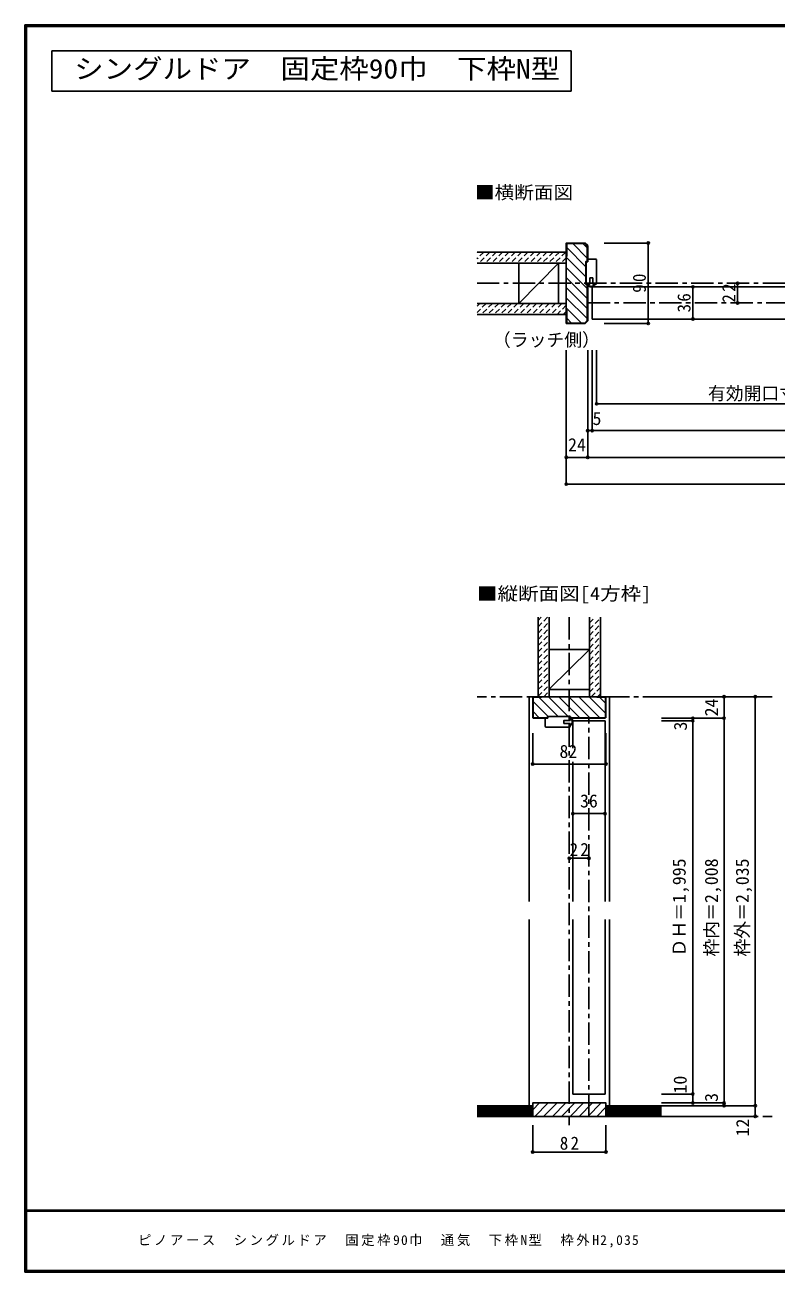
# Model space of a CAD drawing. Units: millimetres at full size, sheet at 1:5. Extents: x -973 to 977, y -718 to 696.
# Drawn here: x -973 to -132, y -701 to 696 of the extents above; entities that cross this region are included whole.
import ezdxf
from ezdxf.enums import TextEntityAlignment as Align

# ---------------------------------------------------------------- set-up
doc = ezdxf.new("R2010")
doc.units = ezdxf.units.MM
doc.header["$LTSCALE"] = 5
doc.header["$PDMODE"] = 32
doc.header["$PDSIZE"] = 2.5
doc.linetypes.add('CHAIN1', pattern=[8, 5, -1, 1, -1])
doc.linetypes.add('DASHED1', pattern=[1.8, 1.2, -0.6])
for name, color, linetype in [('0-0_補助線', 3, 'Continuous'), ('0-1_通り芯', 4, 'CHAIN1'), ('0-3_仕上げ', 2, 'Continuous'), ('0-4_枠', 4, 'Continuous'), ('0-6_扉', 6, 'Continuous'), ('0-A_文字', 3, 'Continuous'), ('0-B_寸法', 7, 'Continuous'), ('0-C_ハッチ', 4, 'DASHED1'), ('F-1_枠', 6, 'Continuous'), ('F-A_文字', 7, 'Continuous')]:
    doc.layers.add(name, color=color, linetype=linetype)
doc.styles.add('ＭＳ ゴシック', font='')
doc.styles.get('ＭＳ ゴシック').set_extended_font_data('MS Gothic')

# ---------------------------------------------------------------- blocks, each defined once
blk = doc.blocks.new('11')
at = {"layer": '0-0_補助線', "color": 7}
for p, q in [((-16.914, -5.816), (-16.914, 3.184)), ((-13.914, 3.184), (-16.914, 3.184)), ((11.086, 4.984), (11.086, 0.684)), ((-15.914, -6.816), (10.086, -6.816)), ((4.086, -2.716), (11.086, -2.716)), ((11.086, -5.816), (11.086, -2.716))]:
    blk.add_line(p, q, dxfattribs=at)
for points in [[(11.086, 4.984), (-13.914, 4.984), (-13.914, 3.184)], [(4.086, -2.716), (4.086, 0.684), (11.086, 0.684)]]:
    blk.add_lwpolyline(points, dxfattribs=at)
for centre, radius, start, end in [((9.605, -0.78), 4.487, 289.27145, 70.72856), ((9.605, -0.78), 3.887, 292.39487, 67.60513), ((-15.914, -5.816), 1, 180, 270), ((10.086, -5.816), 1, 270, 0)]:
    blk.add_arc(centre, radius, start, end, dxfattribs=at)
blk = doc.blocks.new('13')
at = {"layer": '0-0_補助線', "color": 7}
for p, q in [((-3.184, 13.914), (-3.184, 16.914)), ((5.816, 16.914), (-3.184, 16.914)), ((6.816, 15.914), (6.816, -10.086)), ((-4.984, 13.914), (-3.184, 13.914)), ((-4.984, -11.086), (-4.984, 13.914)), ((-4.984, -11.086), (-0.684, -11.086)), ((2.716, -4.086), (2.716, -11.086)), ((5.816, -11.086), (2.716, -11.086))]:
    blk.add_line(p, q, dxfattribs=at)
blk.add_lwpolyline([(2.716, -4.086), (-0.684, -4.086), (-0.684, -11.086)], dxfattribs=at)
for centre, radius, start, end in [((5.816, 15.914), 1, 0, 90), ((0.78, -9.605), 4.487, 199.27144, 340.72855), ((0.78, -9.605), 3.887, 202.39487, 337.60513), ((5.816, -10.086), 1, 270, 0)]:
    blk.add_arc(centre, radius, start, end, dxfattribs=at)

msp = doc.modelspace()

# ---------------------------------------------------------------- linework, layer by layer
at = {"layer": '0-0_補助線'}
for p, q in [((-346.036, 451), (-366.5, 451)), ((-366.5, 436.5), (-366.5, 451)), ((-346.036, 451), (-343.5, 448.464)), ((-345.828, 451.5), (-343, 448.672)), ((-343.5, 448.464), (-343.5, 430.998)), ((-343, 448.672), (-343, 430.998)), ((-366.5, 436.5), (-367, 436.5)), ((-343, 404.998), (-345.001, 404.998)), ((-343.5, 364.536), (-343.5, 404.998)), ((-343, 364.328), (-343, 404.998)), ((-366.5, 376.5), (-367, 376.5)), ((-366.5, 376.5), (-366.5, 362)), ((-343.5, 364.536), (-346.036, 362)), ((-346.036, 362), (-366.5, 362)), ((-322.643, -56.5), (-404.643, -56.5)), ((-404.143, -79.586), (-404.143, -57)), ((-394.643, -57), (-404.143, -57)), ((-394.643, -57), (-394.643, -56.5)), ((-332.643, -57), (-332.643, -56.5)), ((-332.643, -57), (-323.143, -57)), ((-323.143, -79.586), (-323.143, -57)), ((-403.729, -80), (-404.143, -79.586)), ((-403.936, -80.5), (-388.141, -80.5)), ((-403.729, -80), (-388.141, -80)), ((-388.141, -78.499), (-388.141, -80.5)), ((-362.141, -78.499), (-388.141, -78.499)), ((-362.141, -80.5), (-362.141, -78.499)), ((-323.557, -80), (-362.141, -80)), ((-323.35, -80.5), (-362.141, -80.5)), ((-323.557, -80), (-323.143, -79.586))]:
    msp.add_line(p, q, dxfattribs=at)
at = {"layer": '0-0_補助線', "color": 4}
for p, q in [((-359.716, 451), (-343.5, 434.784)), ((-348.402, 451), (-343.5, 446.098)), ((-367, 435.657), (-345.001, 413.658)), ((-366.5, 446.47), (-345.001, 424.971)), ((-367, 424.342), (-343.5, 400.843)), ((-367, 413.029), (-343.5, 389.529)), ((-367, 401.716), (-343.5, 378.216)), ((-367, 390.402), (-343.5, 366.902)), ((-367, 379.088), (-349.912, 362)), ((-366.5, 367.275), (-361.225, 362)), ((-404.143, -61.784), (-387.428, -78.499)), ((-397.613, -57), (-376.114, -78.499)), ((-386.8, -56.5), (-364.801, -78.499)), ((-375.485, -56.5), (-351.986, -80)), ((-364.172, -56.5), (-340.672, -80)), ((-352.858, -56.5), (-329.358, -80)), ((-341.545, -56.5), (-323.143, -74.902)), ((-329.731, -57), (-323.143, -63.588)), ((-404.143, -73.098), (-397.241, -80))]:
    msp.add_line(p, q, dxfattribs=at)
at = {"layer": '0-0_補助線', "color": 6}
for p, q in [((-338, 402.5), (-338, 366.5)), ((-359.643, -83.5), (-323.643, -83.5))]:
    msp.add_line(p, q, dxfattribs=at)
at = {"layer": '0-0_補助線'}
for points in [[(-345.828, 451.5), (-367, 451.5), (-367, 361.5)], [(-345.001, 404.998), (-345.001, 430.998), (-343, 430.998)], [(-343, 364.328), (-345.828, 361.5), (-367, 361.5)], [(-403.936, -80.5), (-404.643, -79.793), (-404.643, -56.5)], [(-323.35, -80.5), (-322.643, -79.793), (-322.643, -56.5)]]:
    msp.add_lwpolyline(points, dxfattribs=at)
at = {"layer": '0-1_通り芯'}
for p, q in [((-467, 406.5), (468, 406.5)), ((-343, 384.507), (344, 384.507)), ((-363.643, 32.5), (-363.643, -536.5)), ((-136.286, -56.5), (-467, -56.5)), ((-341.643, -526.5), (-341.643, -80.5)), ((-467, -526.5), (-136.286, -526.5))]:
    msp.add_line(p, q, dxfattribs=at)
at = {"layer": '0-3_仕上げ'}
for p, q in [((-467, 441.5), (-367, 441.5)), ((-467, 429), (-367, 429)), ((-467, 384), (-367, 384)), ((-467, 371.5), (-367, 371.5)), ((-398.643, 32.5), (-398.643, -56.5)), ((-386.143, 32.5), (-386.143, -56.5)), ((-341.143, 32.5), (-341.143, -56.5)), ((-328.643, 32.5), (-328.643, -56.5)), ((-404.643, -514.5), (-467, -514.5)), ((-404.643, -526.5), (-404.643, -514.5)), ((-322.643, -526.5), (-322.643, -514.5)), ((-322.643, -514.5), (-260.286, -514.5)), ((-404.643, -526.5), (-467, -526.5)), ((-322.643, -526.5), (-260.286, -526.5))]:
    msp.add_line(p, q, dxfattribs=at)
at = {"layer": '0-3_仕上げ', "color": 7}
for p, q in [((-375.572, 429), (-420, 384)), ((-386.143, -47.928), (-341.143, -3.5)), ((-404.643, -516), (-467, -516)), ((-322.643, -516), (-260.286, -516)), ((-404.643, -517.5), (-467, -517.5)), ((-404.643, -519), (-467, -519)), ((-404.643, -520.5), (-467, -520.5)), ((-404.643, -522), (-467, -522)), ((-404.643, -523.5), (-467, -523.5)), ((-404.643, -525), (-467, -525)), ((-322.643, -517.5), (-260.286, -517.5)), ((-322.643, -519), (-260.286, -519)), ((-322.643, -520.5), (-260.286, -520.5)), ((-322.643, -522), (-260.286, -522)), ((-322.643, -523.5), (-260.286, -523.5)), ((-322.643, -525), (-260.286, -525))]:
    msp.add_line(p, q, dxfattribs=at)
at = {"layer": '0-3_仕上げ', "color": 3}
for p, q in [((-420, 429), (-420, 384)), ((-375.572, 429), (-375.572, 384)), ((-386.143, -3.5), (-341.143, -3.5)), ((-386.143, -48.5), (-341.143, -48.5))]:
    msp.add_line(p, q, dxfattribs=at)
at = {"layer": '0-4_枠'}
for p, q in [((-404.643, -56.5), (-408.643, -56.5)), ((-408.643, -56.5), (-408.643, -286)), ((-322.643, -56.5), (-318.643, -56.5)), ((-318.643, -56.5), (-318.643, -286)), ((-408.643, -306), (-408.643, -514.5)), ((-318.643, -306), (-318.643, -514.5))]:
    msp.add_line(p, q, dxfattribs=at)
at = {"layer": '0-4_枠', "color": 3}
msp.add_lwpolyline([(-404.643, -526.5), (-322.643, -526.5), (-322.643, -511.5), (-404.643, -511.5)], close=True, dxfattribs=at)
at = {"layer": '0-6_扉'}
for p, q in [((-8, 402.5), (-338, 402.5)), ((-338, 366.5), (-8, 366.5)), ((-359.643, -83.5), (-359.643, -114.19)), ((-323.643, -83.5), (-323.643, -286)), ((-359.643, -129.422), (-359.643, -286)), ((-359.643, -306), (-359.643, -501.5)), ((-323.643, -306), (-323.643, -501.5)), ((-323.643, -501.5), (-359.643, -501.5))]:
    msp.add_line(p, q, dxfattribs=at)
at = {"layer": '0-A_文字'}
for p, q in [((-943.333, 621.667), (-943.333, 666.667)), ((-943.333, 666.667), (-361.516, 666.667)), ((-361.516, 621.667), (-361.516, 666.667)), ((-943.333, 621.667), (-361.516, 621.667))]:
    msp.add_line(p, q, dxfattribs=at)
at = {"layer": '0-B_寸法', "color": 4}
for p, q in [((-275.175, 451.5), (-324.495, 451.5)), ((-275.175, 451.5), (-275.175, 361.5)), ((-175.175, 384.507), (-175.175, 406.5)), ((-225.175, 366.5), (-225.175, 402.5)), ((-275.175, 361.5), (-324.495, 361.5)), ((-367, 181.5), (-367, 331.5)), ((-343, 211.5), (-343, 331.5)), ((-338, 241.5), (-338, 331.5)), ((-333, 271.5), (-333, 331.5)), ((-333, 271.5), (284.005, 271.5)), ((-343, 241.5), (344, 241.5)), ((368, 211.5), (-367, 211.5)), ((-155.286, -56.5), (-260.286, -56.5)), ((-190.286, -56.5), (-190.286, -514.5)), ((-155.286, -56.5), (-155.286, -526.5)), ((-190.286, -80.5), (-260.286, -80.5)), ((-225.286, -83.5), (-260.286, -83.5)), ((-225.286, -80.5), (-225.286, -511.5)), ((-404.643, -131.922), (-404.643, -97.4)), ((-322.643, -131.922), (-322.643, -97.4)), ((-404.643, -131.922), (-322.643, -131.922)), ((-359.643, -187.382), (-323.643, -187.382)), ((-363.643, -237.382), (-341.643, -237.382)), ((-225.286, -501.5), (-260.286, -501.5)), ((-190.286, -511.5), (-260.286, -511.5)), ((-155.286, -514.5), (-260.286, -514.5)), ((-155.286, -526.5), (-260.286, -526.5)), ((-404.643, -566.5), (-404.643, -536.5)), ((-322.643, -566.5), (-322.643, -536.5)), ((-404.643, -566.5), (-322.643, -566.5))]:
    msp.add_line(p, q, dxfattribs=at)
msp.add_lwpolyline([(-367, 181.5), (368, 181.5), (368, 331.5)], dxfattribs=at)
at = {"layer": '0-B_寸法'}
for p in [(-275.175, 451.5), (-175.175, 406.5), (-225.175, 402.5), (-175.175, 384.507), (-225.175, 366.5), (-275.175, 361.5), (-333, 271.5), (-343, 241.5), (-338, 241.5), (-367, 211.5), (-343, 211.5), (-367, 181.5), (-190.286, -56.5), (-155.286, -56.5), (-225.286, -80.5), (-225.286, -83.5), (-190.286, -80.5), (-404.643, -131.922), (-322.643, -131.922), (-359.643, -187.382), (-323.643, -187.382), (-363.643, -237.382), (-341.643, -237.382), (-225.286, -501.5), (-225.286, -511.5), (-190.286, -511.5), (-190.286, -514.5), (-155.286, -514.5), (-155.286, -526.5), (-404.643, -566.5), (-322.643, -566.5)]:
    msp.add_point(p, dxfattribs=at)
at = {"layer": '0-C_ハッチ'}
for p, q in [((-459.531, 441.5), (-467, 434.031)), ((-466.602, 441.5), (-467, 441.102)), ((-452.46, 441.5), (-464.96, 429)), ((-445.389, 441.5), (-457.889, 429)), ((-438.318, 441.5), (-450.818, 429)), ((-431.247, 441.5), (-443.747, 429)), ((-424.176, 441.5), (-436.676, 429)), ((-417.105, 441.5), (-429.605, 429)), ((-410.034, 441.5), (-422.534, 429)), ((-402.963, 441.5), (-415.463, 429)), ((-395.892, 441.5), (-408.392, 429)), ((-388.821, 441.5), (-401.321, 429)), ((-381.749, 441.5), (-394.249, 429)), ((-374.678, 441.5), (-387.178, 429)), ((-367.607, 441.5), (-380.107, 429)), ((-367, 435.036), (-372.799, 429.237)), ((-456.823, 384), (-467, 373.823)), ((-463.894, 384), (-467, 380.894)), ((-449.752, 384), (-462.252, 371.5)), ((-442.681, 384), (-455.181, 371.5)), ((-435.61, 384), (-448.11, 371.5)), ((-428.539, 384), (-441.039, 371.5)), ((-421.468, 384), (-433.968, 371.5)), ((-414.397, 384), (-426.897, 371.5)), ((-407.326, 384), (-419.826, 371.5)), ((-400.255, 384), (-412.755, 371.5)), ((-393.183, 384), (-405.683, 371.5)), ((-386.112, 384), (-398.612, 371.5)), ((-379.041, 384), (-391.541, 371.5)), ((-371.97, 384), (-384.47, 371.5)), ((-367, 381.899), (-377.399, 371.5)), ((-367, 374.828), (-370.328, 371.5)), ((-398.643, 28.96), (-395.103, 32.5)), ((-398.643, 21.889), (-388.032, 32.5)), ((-341.143, 26.252), (-334.895, 32.5)), ((-341.143, 19.181), (-328.643, 31.681)), ((-398.643, 14.818), (-386.143, 27.318)), ((-398.643, 7.747), (-386.143, 20.247)), ((-341.143, 12.11), (-328.643, 24.61)), ((-341.143, 5.039), (-328.643, 17.539)), ((-398.643, 0.676), (-386.143, 13.176)), ((-398.643, -6.395), (-386.143, 6.105)), ((-341.143, -2.032), (-328.643, 10.468)), ((-341.143, -9.103), (-328.643, 3.397)), ((-398.643, -13.466), (-386.143, -0.966)), ((-398.643, -20.537), (-386.143, -8.037)), ((-341.143, -16.174), (-328.643, -3.674)), ((-341.143, -23.246), (-328.643, -10.746)), ((-398.643, -27.608), (-386.143, -15.108)), ((-398.643, -34.679), (-386.143, -22.179)), ((-341.143, -30.317), (-328.643, -17.817)), ((-341.143, -37.388), (-328.643, -24.888)), ((-398.643, -41.751), (-386.143, -29.251)), ((-398.321, -48.5), (-386.143, -36.322)), ((-341.143, -44.459), (-328.643, -31.959)), ((-341.143, -51.53), (-328.643, -39.03)), ((-398.643, -55.893), (-386.143, -43.393)), ((-392.179, -56.5), (-386.143, -50.464)), ((-339.042, -56.5), (-328.643, -46.101)), ((-331.971, -56.5), (-328.643, -53.172))]:
    msp.add_line(p, q, dxfattribs=at)
at = {"layer": '0-C_ハッチ', "linetype": 'Continuous'}
for p, q in [((-404.643, -518.992), (-397.151, -511.5)), ((-402.251, -526.5), (-387.251, -511.5)), ((-392.352, -526.5), (-377.352, -511.5)), ((-382.452, -526.5), (-367.452, -511.5)), ((-372.553, -526.5), (-357.553, -511.5)), ((-362.653, -526.5), (-347.653, -511.5)), ((-352.754, -526.5), (-337.754, -511.5)), ((-342.854, -526.5), (-327.854, -511.5)), ((-332.955, -526.5), (-322.643, -516.188)), ((-323.055, -526.5), (-322.643, -526.088))]:
    msp.add_line(p, q, dxfattribs=at)
at = {"layer": 'F-1_枠'}
for p, q in [((-973.347, 695.833), (-973.347, -700.833)), ((-973.347, 695.833), (976.653, 695.833)), ((-973.347, 695), (976.653, 695)), ((-973.347, 694.167), (976.653, 694.167)), ((-972.514, 695.833), (-972.514, -700.833)), ((-971.68, 695.833), (-971.68, -700.833)), ((976.653, -631.667), (-973.347, -631.667)), ((976.653, -632.5), (-973.347, -632.5)), ((976.653, -699.167), (-973.347, -699.167)), ((976.653, -700), (-973.347, -700)), ((976.653, -700.833), (-973.347, -700.833))]:
    msp.add_line(p, q, dxfattribs=at)

# ---------------------------------------------------------------- block references
at = {"layer": '0-0_補助線'}
for name, p in [('13', (-339.816, 416.584)), ('11', (-373.727, -83.684))]:
    msp.add_blockref(name, p, dxfattribs=at)

# ---------------------------------------------------------------- texts
at = {"layer": '0-A_文字', "style": 'ＭＳ ゴシック', "width": 1.1}
msp.add_text('シングルドア\u3000固定枠90巾\u3000下枠N型', height=21.99, dxfattribs=at).set_placement((-918.187, 629.167), align=Align.BOTTOM_LEFT)
at = {"layer": '0-A_文字', "color": 7, "style": 'ＭＳ ゴシック'}
for s, width, p in [('■横断面図', 1.1, (-469.31, 496.5)), ('■縦断面図[4方枠]', 1.15, (-467, 47.256))]:
    msp.add_text(s, height=14.66, dxfattribs=dict(at, width=width)).set_placement(p, align=Align.BOTTOM_LEFT)
msp.add_text('（ラッチ側）', height=14.66, dxfattribs=at).set_placement((-449.25, 331.5), align=Align.BOTTOM_LEFT)
at = {"layer": '0-B_寸法', "style": 'ＭＳ ゴシック'}
for s, p in [('有効開口寸法＝730（660）<640>［617］', (-208.347, 271.5)), ('5', (-337.622, 243.378)), ('24', (-365, 214)), ('82', (-374.643, -129.422)), ('36', (-351.643, -184.882))]:
    msp.add_text(s, height=14.66, dxfattribs=at).set_placement(p, align=Align.BOTTOM_LEFT)
for s, p in [('24', (-192.786, -78.5)), ('3', (-227.449, -94.385)), ('ＤＨ＝1,995', (-228.881, -347.5)), ('枠内＝2,008', (-192.786, -347.5)), ('枠外＝2,035', (-158.186, -347.5)), ('10', (-227.786, -500.875)), ('3', (-192.786, -510.25)), ('12', (-157.786, -548.979))]:
    msp.add_text(s, height=14.66, rotation=90, dxfattribs=at).set_placement(p, align=Align.BOTTOM_LEFT)
at = {"layer": '0-B_寸法', "char_height": 14.66, "attachment_point": 7, "rotation": 90, "style": 'ＭＳ ゴシック'}
for s, insert in [('\\T1.27;\\W0.95;90', (-277.675, 395.875)), ('\\T1.27;\\W0.95;22', (-177.675, 384.878)), ('\\T1.27;\\W0.95;36', (-227.675, 373.875))]:
    msp.add_mtext(s, dxfattribs=dict(at, insert=insert))
at = {"layer": '0-B_寸法', "char_height": 14.66, "attachment_point": 7, "style": 'ＭＳ ゴシック'}
for s, insert in [('\\T1.27;\\W0.95;22', (-363.268, -234.882)), ('\\T1.27;\\W0.95;82', (-374.268, -564))]:
    msp.add_mtext(s, dxfattribs=dict(at, insert=insert))
at = {"layer": 'F-A_文字', "insert": (-846.68, -673.333), "char_height": 11, "attachment_point": 7, "style": 'ＭＳ ゴシック'}
msp.add_mtext('\\T1.19;ピノアース\u3000シングルドア\u3000固定枠90巾\u3000通気\u3000下枠N型\u3000枠外H2,035', dxfattribs=at)

doc.saveas('drawing.dxf')
